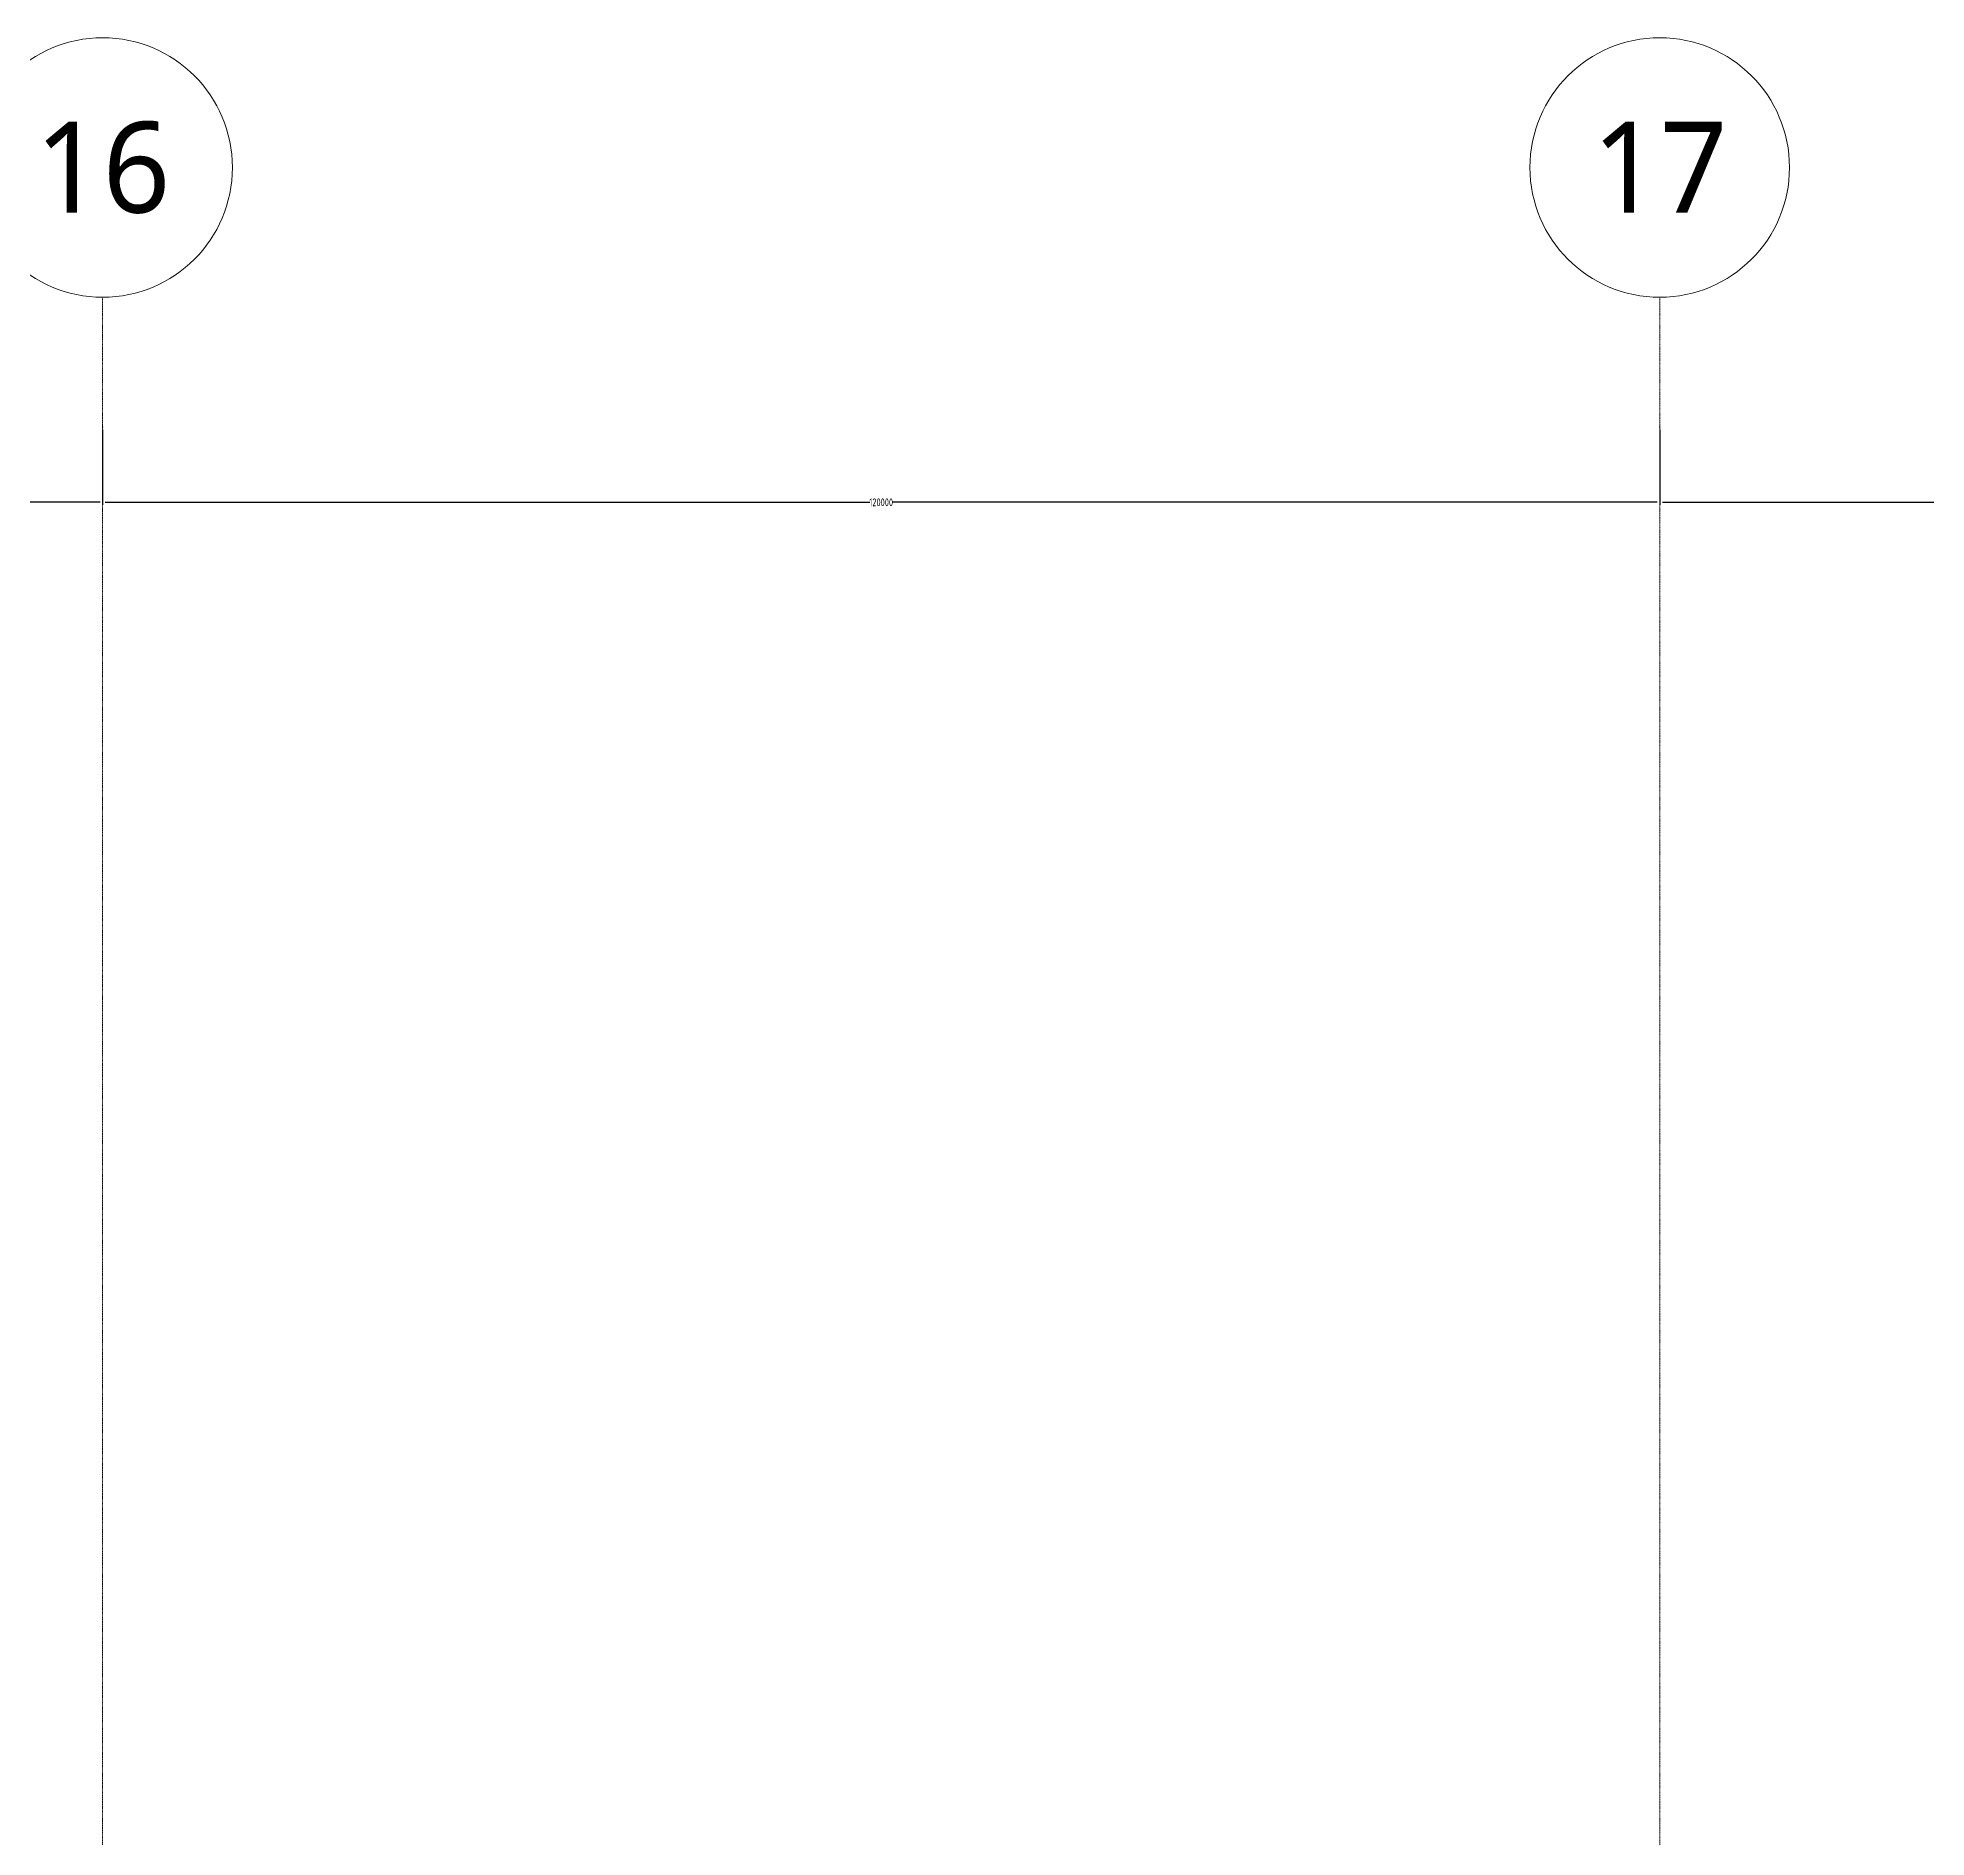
# Model space of a CAD drawing. Extents: x -32000 to 290600, y -96057 to 131250.
# Drawn here: x 126700 to 141254, y 117382 to 131250 of the extents above; entities that cross this region are included whole.
import ezdxf
from ezdxf.enums import TextEntityAlignment as Align

# ---------------------------------------------------------------- set-up
doc = ezdxf.new("R2010")
doc.units = 0
doc.linetypes.add('H12PL3$0$JJP_三點線', pattern=[0.9, 0.3, -0.15, 0, -0.15, 0, -0.15, 0, -0.15])
doc.layers.add('H12PL3$0$A-DIM', color=252, linetype='Continuous')
doc.layers.add('H12PL3$0$S-GRID', color=252, linetype='Continuous')
doc.styles.add('H12PL3$0$dim-txt', font='isocp.shx', dxfattribs={"width": 0.7, "bigfont": 'chineset.shx'})
doc.styles.add('H12PL3$0$Standard', font='', dxfattribs={"width": 0.8})
doc.styles.get('H12PL3$0$Standard').set_extended_font_data('Microsoft JhengHei')
doc.dimstyles.new('H12PL3$0$ARCH-dim-200MM', dxfattribs={"dimscale": 200, "dimtxt": 0.3, "dimasz": 0.1, "dimexe": 0.1, "dimexo": 0.1, "dimgap": 0.05, "dimtad": 1, "dimdec": 0, "dimlfac": 10, "dimrnd": 0.5, "dimdsep": 46, "dimtxsty": 'H12PL3$0$dim-txt', "dimblk": 'H12PL3$0$_Dot', "dimcen": 2, "dimclrd": 256, "dimclre": 256, "dimclrt": 256, "dimadec": 0, "dimazin": 0, "dimtfac": 1, "dimtix": 1, "dimtmove": 2, "dimatfit": 3, "dimldrblk": 'H12PL3$0$_OBLIQUE', "dimfxl": 1, "dimtvp": 1, "dimtolj": 1, "dimarcsym": 0})

# ---------------------------------------------------------------- blocks, each defined once
blk = doc.blocks.new('*D132')
at = {"layer": 'DEFPOINTS', "color": 0, "linetype": 'Continuous', "transparency": 16777216}
for p in [(118800, 128250), (127200, 128250), (127200, 127670)]:
    blk.add_point(p, dxfattribs=at)
at = {"layer": 'H12PL3$0$A-DIM', "linetype": 'Continuous', "lineweight": -2, "transparency": 16777216}
for p, q in [((118800, 128230), (118800, 127650)), ((127200, 128230), (127200, 127650)), ((118820, 127670), (122921, 127670)), ((127180, 127670), (123079, 127670))]:
    blk.add_line(p, q, dxfattribs=at)
at = {"layer": 'H12PL3$0$A-DIM', "linetype": 'Continuous', "lineweight": 0, "transparency": 16777216, "insert": (123000, 127670), "char_height": 60, "attachment_point": 5, "style": 'H12PL3$0$dim-txt'}
blk.add_mtext('\\A1;84000', dxfattribs=at)
blk = doc.blocks.new('H12PL3$0$_Dot')
blk = doc.blocks.new('H12PL3$0$_OBLIQUE')
at = {"color": 0, "linetype": 'ByBlock', "lineweight": -2}
blk.add_line((-0.5, -0.5), (0.5, 0.5), dxfattribs=at)
blk = doc.blocks.new('*D133')
at = {"layer": 'DEFPOINTS', "color": 0, "linetype": 'Continuous', "transparency": 16777216}
for p in [(127200, 128250), (139200, 128250), (139200, 127670)]:
    blk.add_point(p, dxfattribs=at)
at = {"layer": 'H12PL3$0$A-DIM', "linetype": 'Continuous', "lineweight": -2, "transparency": 16777216}
for p, q in [((127200, 128230), (127200, 127650)), ((139200, 128230), (139200, 127650)), ((127220, 127670), (133112, 127670)), ((139180, 127670), (133288, 127670))]:
    blk.add_line(p, q, dxfattribs=at)
at = {"layer": 'H12PL3$0$A-DIM', "linetype": 'Continuous', "lineweight": 0, "transparency": 16777216, "insert": (133200, 127670), "char_height": 60, "attachment_point": 5, "style": 'H12PL3$0$dim-txt'}
blk.add_mtext('\\A1;120000', dxfattribs=at)
blk = doc.blocks.new('*D134')
at = {"layer": 'DEFPOINTS', "color": 0, "linetype": 'Continuous', "transparency": 16777216}
for p in [(139200, 128250), (151200, 128250), (151200, 127670)]:
    blk.add_point(p, dxfattribs=at)
at = {"layer": 'H12PL3$0$A-DIM', "linetype": 'Continuous', "lineweight": -2, "transparency": 16777216}
for p, q in [((139200, 128230), (139200, 127650)), ((151200, 128230), (151200, 127650)), ((139220, 127670), (145112, 127670)), ((151180, 127670), (145288, 127670))]:
    blk.add_line(p, q, dxfattribs=at)
at = {"layer": 'H12PL3$0$A-DIM', "linetype": 'Continuous', "lineweight": 0, "transparency": 16777216, "insert": (145200, 127670), "char_height": 60, "attachment_point": 5, "style": 'H12PL3$0$dim-txt'}
blk.add_mtext('\\A1;120000', dxfattribs=at)
blk = doc.blocks.new('H12PL3')
at = {"layer": 'H12PL3$0$S-GRID', "linetype": 'H12PL3$0$JJP_三點線', "lineweight": 0}
for p, q in [((127200, 128250), (127200, 129250)), ((139200, 128250), (139200, 129250)), ((127200, 128250), (127200, -28000)), ((139200, 128250), (139200, -28000))]:
    blk.add_line(p, q, dxfattribs=at)
at = {"layer": 'H12PL3$0$S-GRID', "lineweight": 0}
for centre in [(127200, 130250), (139200, 130250)]:
    blk.add_circle(centre, 1000, dxfattribs=at)
at = {"layer": 'H12PL3$0$S-GRID', "linetype": 'H12PL3$0$JJP_三點線', "lineweight": 0}
for p in [(127200, 128250), (127200, 128250), (139200, 128250), (139200, 128250)]:
    blk.add_point(p, dxfattribs=at)
at = {"layer": 'H12PL3$0$S-GRID', "style": 'H12PL3$0$Standard'}
for s, p in [('16', (127200, 130602.36)), ('17', (139200, 130602.36))]:
    blk.add_text(s, height=700, dxfattribs=at).set_placement(p, align=Align.TOP_CENTER)
at = {"layer": 'H12PL3$0$A-DIM', "linetype": 'Continuous', "lineweight": 0}
for base, p1, p2, picture, middle in [((127200, 127670), (118800, 128250), (127200, 128250), '*D132', (123000, 127670)), ((139200, 127670), (127200, 128250), (139200, 128250), '*D133', (133200, 127670)), ((151200, 127670), (139200, 128250), (151200, 128250), '*D134', (145200, 127670))]:
    dim = blk.add_linear_dim(base=base, p1=p1, p2=p2, dimstyle='H12PL3$0$ARCH-dim-200MM', dxfattribs=at)
    dim.commit()
    dim.dimension.update_dxf_attribs({"geometry": picture, "text_midpoint": middle, "dimtype": 128})

msp = doc.modelspace()

# ---------------------------------------------------------------- block references
msp.add_blockref('H12PL3', (0, 0))

doc.saveas('drawing.dxf')
